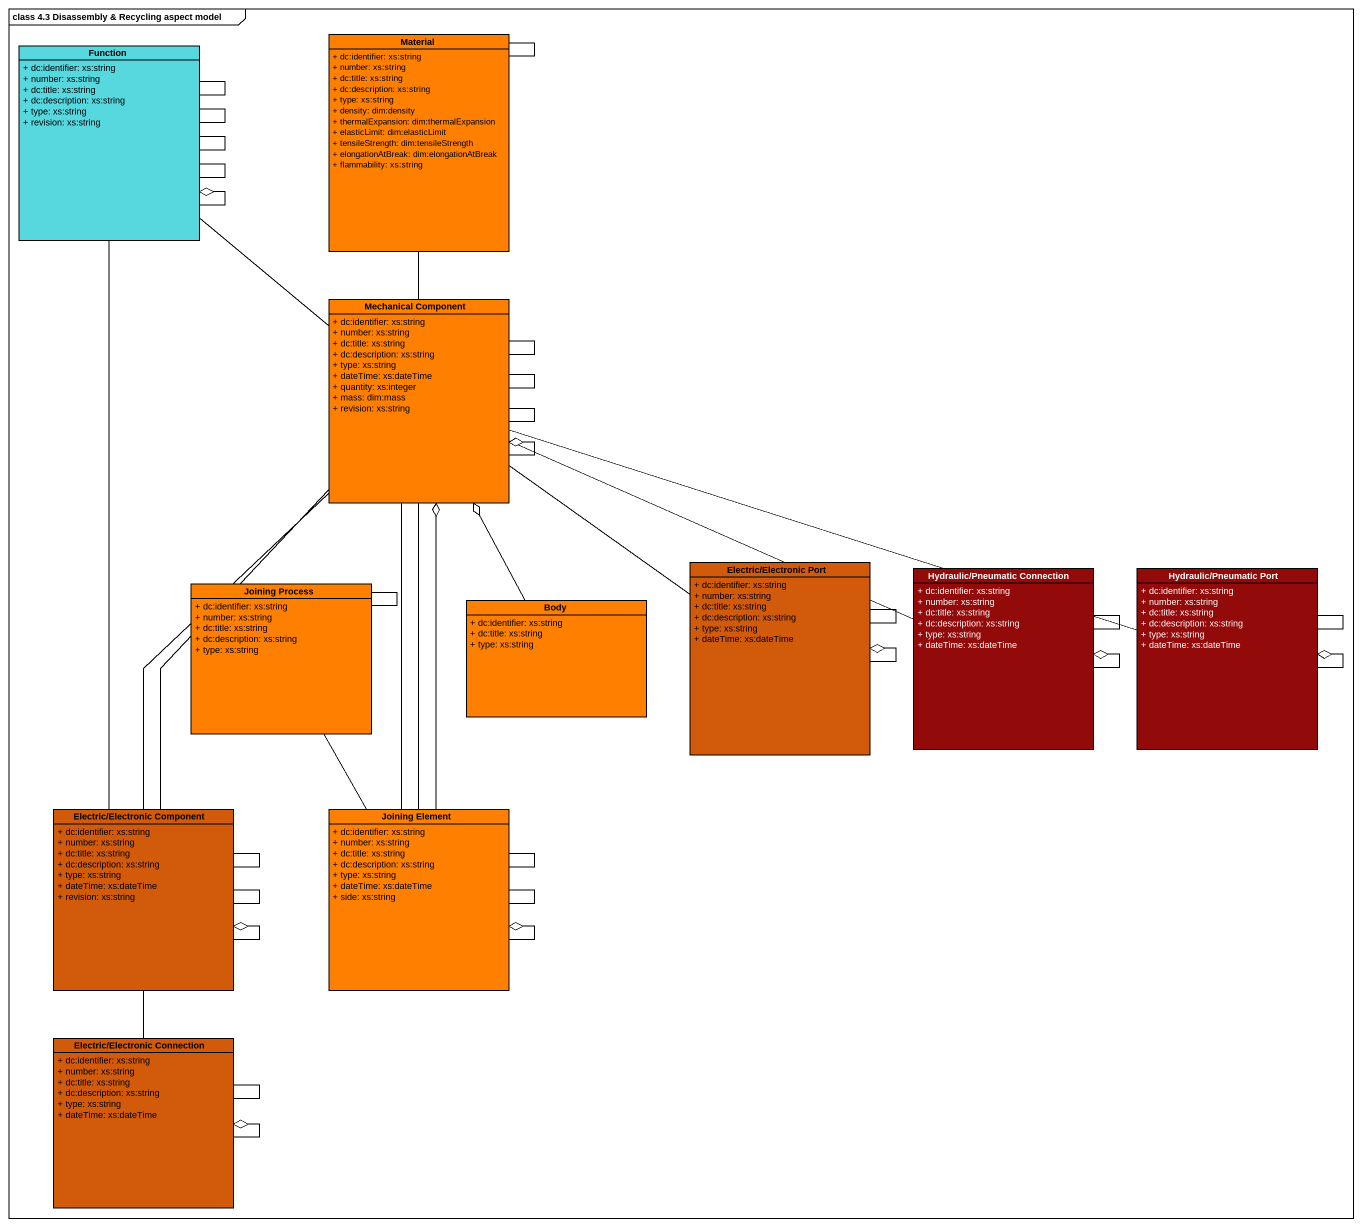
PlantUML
@startuml
mainframe class 4.3 Disassembly & Recycling aspect model
hide circle
hide empty members
skinparam classAttributeIconSize 0
class Function #56D8DE {
  + dc:identifier: xs:string
  + number: xs:string
  + dc:title: xs:string
  + dc:description: xs:string
  + type: xs:string
  + revision: xs:string
}
class Material #FF8000 {
  + dc:identifier: xs:string
  + number: xs:string
  + dc:title: xs:string
  + dc:description: xs:string
  + type: xs:string
  + density: dim:density
  + thermalExpansion: dim:thermalExpansion
  + elasticLimit: dim:elasticLimit
  + tensileStrength: dim:tensileStrength
  + elongationAtBreak: dim:elongationAtBreak
  + flammability: xs:string
}
class "Mechanical Component" as Mechanical_Component #FF8000 {
  + dc:identifier: xs:string
  + number: xs:string
  + dc:title: xs:string
  + dc:description: xs:string
  + type: xs:string
  + dateTime: xs:dateTime
  + quantity: xs:integer
  + mass: dim:mass
  + revision: xs:string
}
class "Electric/Electronic Port" as Electric_Electronic_Port #D25A0B {
  + dc:identifier: xs:string
  + number: xs:string
  + dc:title: xs:string
  + dc:description: xs:string
  + type: xs:string
  + dateTime: xs:dateTime
}
class "Hydraulic/Pneumatic Connection" as Hydraulic_Pneumatic #920A0A {
  + dc:identifier: xs:string
  + number: xs:string
  + dc:title: xs:string
  + dc:description: xs:string
  + type: xs:string
  + dateTime: xs:dateTime
}
class "Hydraulic/Pneumatic Port" as Hydraulic_Pneumatic_Port #920A0A {
  + dc:identifier: xs:string
  + number: xs:string
  + dc:title: xs:string
  + dc:description: xs:string
  + type: xs:string
  + dateTime: xs:dateTime
}
class "Joining Process" as Joining_Process #FF8000 {
  + dc:identifier: xs:string
  + number: xs:string
  + dc:title: xs:string
  + dc:description: xs:string
  + type: xs:string
}
class Body #FF8000 {
  + dc:identifier: xs:string
  + dc:title: xs:string
  + type: xs:string
}
class "Electric/Electronic Component" as Electric_Electronic #D25A0B {
  + dc:identifier: xs:string
  + number: xs:string
  + dc:title: xs:string
  + dc:description: xs:string
  + type: xs:string
  + dateTime: xs:dateTime
  + revision: xs:string
}
class "Joining Element" as Joining_Element #FF8000 {
  + dc:identifier: xs:string
  + number: xs:string
  + dc:title: xs:string
  + dc:description: xs:string
  + type: xs:string
  + dateTime: xs:dateTime
  + side: xs:string
}
class "Electric/Electronic Connection" as Electric_Electronic_2 #D25A0B {
  + dc:identifier: xs:string
  + number: xs:string
  + dc:title: xs:string
  + dc:description: xs:string
  + type: xs:string
  + dateTime: xs:dateTime
}
Function -- Function
Function -- Function
Function -- Function
Function -- Function
Function --o Function
Material -- Material
Mechanical_Component -up- Function
Mechanical_Component -up- Material
Mechanical_Component -- Mechanical_Component
Mechanical_Component -- Mechanical_Component
Mechanical_Component -- Mechanical_Component
Mechanical_Component --o Mechanical_Component
Electric_Electronic_Port -up- Mechanical_Component
Electric_Electronic_Port -- Electric_Electronic_Port
Electric_Electronic_Port --o Electric_Electronic_Port
Hydraulic_Pneumatic -left- Mechanical_Component
Hydraulic_Pneumatic -- Hydraulic_Pneumatic
Hydraulic_Pneumatic --o Hydraulic_Pneumatic
Hydraulic_Pneumatic_Port -left- Mechanical_Component
Hydraulic_Pneumatic_Port -- Hydraulic_Pneumatic_Port
Hydraulic_Pneumatic_Port --o Hydraulic_Pneumatic_Port
Joining_Process -- Joining_Process
Body -up-o Mechanical_Component
Electric_Electronic -up- Function
Electric_Electronic -up- Mechanical_Component
Electric_Electronic -up- Mechanical_Component
Electric_Electronic -- Electric_Electronic
Electric_Electronic -- Electric_Electronic
Electric_Electronic --o Electric_Electronic
Joining_Element -up- Mechanical_Component
Joining_Element -up- Mechanical_Component
Joining_Element -up-o Mechanical_Component
Joining_Element -up- Joining_Process
Joining_Element -- Joining_Element
Joining_Element -- Joining_Element
Joining_Element --o Joining_Element
Electric_Electronic_2 -up- Electric_Electronic
Electric_Electronic_2 -- Electric_Electronic_2
Electric_Electronic_2 --o Electric_Electronic_2
@enduml
